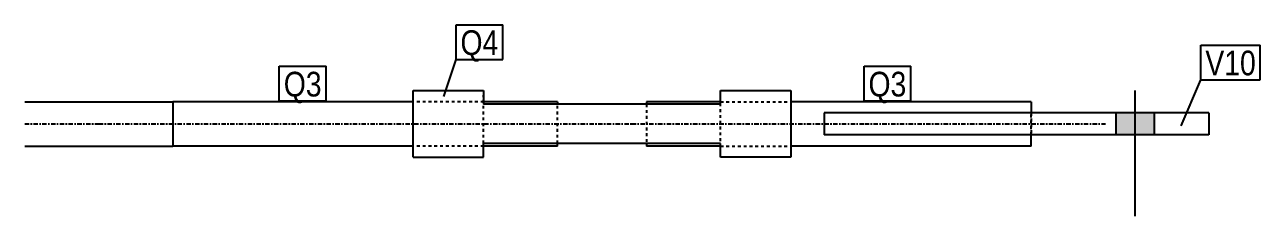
# Model space of a CAD drawing. Header units: millimetres. Extents: x 8 to 20712, y -13 to 410.
# Drawn here: x 19877 to 20712, y -13 to 117 of the extents above; entities that cross this region are included whole.
import ezdxf

# ---------------------------------------------------------------- set-up
doc = ezdxf.new("R2010")
doc.units = ezdxf.units.MM
doc.linetypes.add('DXK_LINE_DOT2', pattern=[3.9198, 1.9599, -1.9599])
doc.linetypes.add('DXK_LINE_DOT3', pattern=[5.9187, 2.979, -0.9799, 0.9799, -0.9799])
doc.layers.add('STÅL', color=7, linetype='Continuous')
doc.layers.add('TEKST', color=7, linetype='Continuous')
doc.styles.add('Arial Narrow', font='ARIALN.TTF', dxfattribs={"height": 0.2})

msp = doc.modelspace()

# ---------------------------------------------------------------- hatches: boundary and pattern name
at = {"layer": 'STÅL', "linetype": 'Continuous'}
msp.add_hatch(color=96, dxfattribs=at).paths.add_polyline_path([(20640.29, 57), (20614.29, 57), (20614.29, 42), (20640.29, 42)])
msp.add_hatch(color=96, dxfattribs=at).paths.add_polyline_path([(20640.29, 57), (20614.29, 57), (20614.29, 42), (20640.29, 42)])

# ---------------------------------------------------------------- linework, layer by layer
at = {"layer": 'STÅL', "color": 2, "linetype": 'Continuous'}
for p, q in [((20139.79, 72), (20187.29, 72)), ((20139.79, 27), (20139.79, 72)), ((20187.29, 72), (20187.29, 62.74)), ((20347.29, 72), (20394.79, 72)), ((20347.29, 62.74), (20347.29, 72)), ((20394.79, 72), (20394.79, 27)), ((19877.29, 64.5), (19977.29, 64.5)), ((20139.79, 64.5), (19977.29, 64.5)), ((19977.29, 64.5), (19977.29, 34.5)), ((19977.29, 64.5), (19977.29, 42)), ((20237.29, 64.5), (20187.29, 64.5)), ((20347.29, 62.74), (20187.29, 62.74)), ((20237.29, 64.5), (20237.29, 62.74)), ((20347.29, 64.5), (20297.29, 64.5)), ((20297.29, 64.5), (20297.29, 62.74)), ((20557.29, 64.5), (20394.79, 64.5)), ((20557.29, 64.5), (20557.29, 57)), ((20677.29, 57), (20417.29, 57)), ((20417.29, 57), (20417.29, 42)), ((20677.29, 57), (20677.29, 42)), ((19977.29, 42), (19977.29, 34.5)), ((20677.29, 42), (20417.29, 42)), ((20557.29, 34.5), (20557.29, 42)), ((19877.29, 34.5), (19977.29, 34.5)), ((20139.79, 34.5), (19977.29, 34.5)), ((20347.29, 36.26), (20187.29, 36.26)), ((20187.29, 27), (20187.29, 36.26)), ((20237.29, 34.5), (20187.29, 34.5)), ((20237.29, 34.5), (20237.29, 36.26)), ((20297.29, 36.26), (20297.29, 34.5)), ((20347.29, 34.5), (20297.29, 34.5)), ((20347.29, 27), (20347.29, 36.26)), ((20557.29, 34.5), (20394.79, 34.5)), ((20139.79, 27), (20187.29, 27)), ((20394.79, 27), (20347.29, 27))]:
    msp.add_line(p, q, dxfattribs=at)
at = {"layer": 'STÅL', "color": 7, "linetype": 'DXK_LINE_DOT2'}
for p, q in [((20187.29, 36.26), (20187.29, 68.99)), ((20187.29, 64.5), (20139.79, 64.5)), ((20237.29, 36.26), (20237.29, 62.74)), ((20297.29, 62.74), (20297.29, 36.51)), ((20347.29, 64.5), (20394.79, 64.5)), ((20347.29, 30.01), (20347.29, 62.74)), ((20557.29, 57), (20557.29, 42)), ((20557.29, 42), (20557.29, 57)), ((20187.29, 34.5), (20139.79, 34.5)), ((20297.29, 36.51), (20297.29, 36.26)), ((20347.29, 34.5), (20394.79, 34.5))]:
    msp.add_line(p, q, dxfattribs=at)
at = {"layer": 'STÅL', "color": 96, "linetype": 'Continuous'}
for p, q in [((20627.29, 72), (20627.29, -13)), ((20627.29, 72), (20627.29, -13)), ((20614.29, 57), (20614.29, 42)), ((20614.29, 57), (20614.29, 42)), ((20640.29, 57), (20640.29, 42)), ((20640.29, 57), (20640.29, 42))]:
    msp.add_line(p, q, dxfattribs=at)
at = {"layer": 'STÅL', "color": 7, "linetype": 'DXK_LINE_DOT3'}
for p, q in [((19877.29, 49.5), (19927.29, 49.5)), ((19927.29, 49.5), (20287.29, 49.5)), ((20287.29, 49.5), (20444.79, 49.5)), ((20444.79, 49.5), (20607.29, 49.5))]:
    msp.add_line(p, q, dxfattribs=at)

# ---------------------------------------------------------------- wipeouts: each hides what was drawn before it
at = {"color": 0}
for points in [[(20197.25, 96.05), (20197.25, 113.55), (20171.67, 113.55), (20171.67, 96.05)], [(20708.96, 82.31), (20708.96, 99.81), (20674.85, 99.81), (20674.85, 82.31)]]:
    msp.add_wipeout(points, dxfattribs=at).dxf.layer = 'TEKST'

# ---------------------------------------------------------------- next in the draw order: wipeouts: each hides what was drawn before it
for points in [[(20197.25, 96.05), (20197.25, 113.55), (20171.67, 113.55), (20171.67, 96.05)], [(20708.96, 82.31), (20708.96, 99.81), (20674.85, 99.81), (20674.85, 82.31)], [(20077.87, 68), (20077.87, 85.5), (20052.29, 85.5), (20052.29, 68)], [(20472.87, 68), (20472.87, 85.5), (20447.29, 85.5), (20447.29, 68)]]:
    msp.add_wipeout(points, dxfattribs=at).dxf.layer = 'TEKST'

# ---------------------------------------------------------------- next in the draw order: linework, layer by layer
at = {"layer": 'TEKST', "color": 7, "linetype": 'Continuous'}
for p, q in [((20168.67, 116.55), (20200.25, 116.55)), ((20168.67, 93.05), (20168.67, 116.55)), ((20200.25, 93.05), (20200.25, 116.55)), ((20671.85, 102.81), (20711.96, 102.81)), ((20671.85, 79.31), (20671.85, 102.81)), ((20711.96, 79.31), (20711.96, 102.81)), ((20160.5, 68.01), (20168.67, 93.05)), ((20168.67, 93.05), (20200.25, 93.05)), ((20658.51, 48.12), (20671.85, 79.31)), ((20671.85, 79.31), (20711.96, 79.31))]:
    msp.add_line(p, q, dxfattribs=at)

# ---------------------------------------------------------------- next in the draw order: texts
at = {"layer": 'TEKST', "color": 3, "style": 'Arial Narrow'}
for s, p in [('Q4', (20171.67, 96.05)), ('V10', (20674.85, 82.31))]:
    msp.add_text(s, height=16.702, dxfattribs=at).set_placement(p)

# ---------------------------------------------------------------- next in the draw order: wipeouts: each hides what was drawn before it
at = {"color": 0}
for points in [[(20077.87, 68), (20077.87, 85.5), (20052.29, 85.5), (20052.29, 68)], [(20472.87, 68), (20472.87, 85.5), (20447.29, 85.5), (20447.29, 68)]]:
    msp.add_wipeout(points, dxfattribs=at).dxf.layer = 'TEKST'

# ---------------------------------------------------------------- next in the draw order: linework, layer by layer
at = {"layer": 'TEKST', "color": 7, "linetype": 'Continuous'}
for p, q in [((20049.29, 88.5), (20080.87, 88.5)), ((20049.29, 65), (20049.29, 88.5)), ((20080.87, 65), (20080.87, 88.5)), ((20444.29, 88.5), (20475.87, 88.5)), ((20444.29, 65), (20444.29, 88.5)), ((20475.87, 65), (20475.87, 88.5)), ((20049.29, 65), (20080.87, 65)), ((20444.29, 65), (20475.87, 65))]:
    msp.add_line(p, q, dxfattribs=at)

# ---------------------------------------------------------------- next in the draw order: texts
at = {"layer": 'TEKST', "color": 3, "style": 'Arial Narrow'}
for p in [(20052.29, 68), (20447.29, 68)]:
    msp.add_text('Q3', height=16.702, dxfattribs=at).set_placement(p)

doc.saveas('drawing.dxf')
